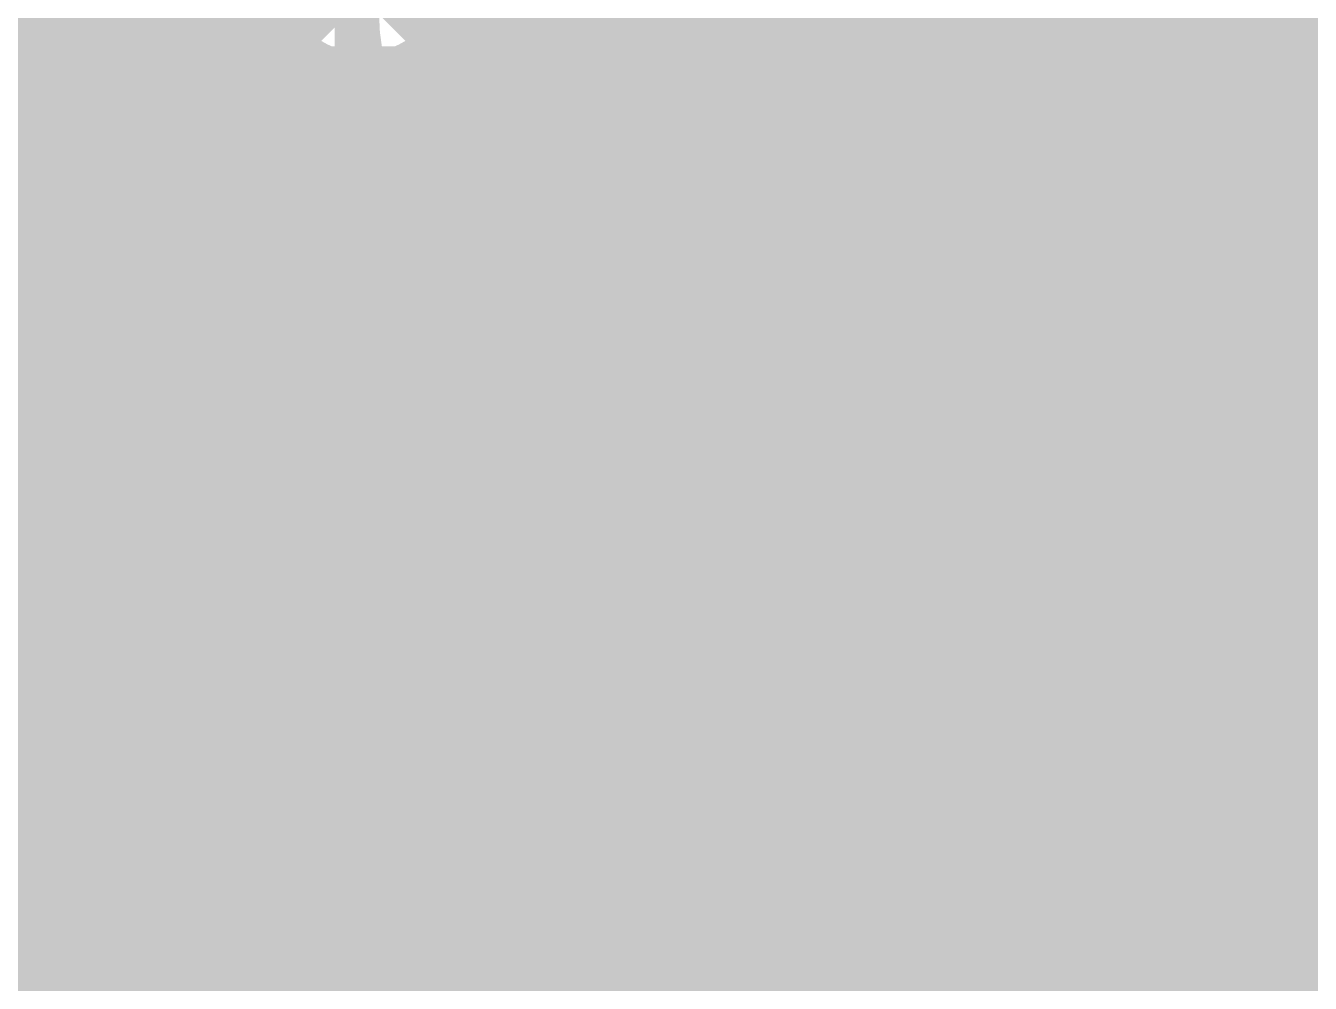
# Model space of a CAD drawing. Extents: x -1 to 119, y -42 to 51.
# Drawn here: x 54.81 to 63.7, y 34.41 to 41.04 of the extents above; entities that cross this region are included whole.
import ezdxf

# ---------------------------------------------------------------- set-up
doc = ezdxf.new("R2010")
doc.units = 0
doc.header["$MEASUREMENT"] = 0
doc.layers.get('0').update_dxf_attribs({"linetype": 'CONTINUOUS'})
for name, color, linetype in [('22-304-0_BOT', 7, 'CONTINUOUS'), ('22-304-0_DRD', 7, 'CONTINUOUS'), ('22-304-0_GND', 6, 'CONTINUOUS'), ('22-304-0_IN1', 4, 'CONTINUOUS'), ('22-304-0_SMB', 3, 'CONTINUOUS'), ('22-304-0_SMT', 5, 'CONTINUOUS'), ('22-304-0_SPT', 10, 'CONTINUOUS'), ('22-304-0_SST', 14, 'CONTINUOUS'), ('22-304-0_TOP', 9, 'CONTINUOUS'), ('THRUHOLE_TAP', 11, 'CONTINUOUS')]:
    doc.layers.add(name, color=color, linetype=linetype)

# ---------------------------------------------------------------- blocks, each defined once
blk = doc.blocks.new('ROUND_53')
at = {"const_width": 0.35052}
blk.add_lwpolyline([(-0.17526, 0, 1), (0.17526, 0, 1)], format="xyb", close=True, dxfattribs=at)
blk = doc.blocks.new('ROUND_60')
at = {"const_width": 0.35052}
blk.add_lwpolyline([(-0.17526, 0, 1), (0.17526, 0, 1)], format="xyb", close=True, dxfattribs=at)
blk = doc.blocks.new('ROUND_64')
at = {"const_width": 0.35052}
blk.add_lwpolyline([(-0.17526, 0, 1), (0.17526, 0, 1)], format="xyb", close=True, dxfattribs=at)
blk = doc.blocks.new('ROUND_81')
at = {"const_width": 0.0635}
blk.add_lwpolyline([(-0.03175, 0, 1), (0.03175, 0, 1)], format="xyb", close=True, dxfattribs=at)
blk = doc.blocks.new('RECTANGLE_4')
blk.add_solid([(0.8001, 1.6002), (0.8001, -1.6002), (-0.8001, 1.6002), (-0.8001, -1.6002)])
blk = doc.blocks.new('RECTANGLE_5')
blk.add_solid([(0.9017, 0.508), (0.9017, -0.508), (-0.9017, 0.508), (-0.9017, -0.508)])
blk = doc.blocks.new('RECTANGLE_38')
blk.add_solid([(0.22479, 0.82423), (0.22479, -0.82423), (-0.22479, 0.82423), (-0.22479, -0.82423)])
blk = doc.blocks.new('ROUND_87')
at = {"const_width": 0.10033}
blk.add_lwpolyline([(-0.050164, 0, 1), (0.050164, 0, 1)], format="xyb", close=True, dxfattribs=at)

msp = doc.modelspace()

# ---------------------------------------------------------------- linework, layer by layer
at = {"layer": '22-304-0_BOT', "const_width": 0.254}
for points in [[(54.737, 42.6212), (54.737, 28.8036)], [(54.9656, 42.6212), (54.9656, 29.0322)], [(55.1942, 42.6212), (55.1942, 29.2608)], [(55.4228, 42.6212), (55.4228, 29.4894)], [(55.6514, 42.6212), (55.6514, 29.6291)], [(55.88, 42.6212), (55.88, 29.6418)], [(56.1086, 42.6212), (56.1086, 29.6418)], [(56.3372, 42.6212), (56.3372, 29.73578)], [(57.9374, 42.6212), (57.9374, 39.79672)], [(58.166, 42.6212), (58.166, 40.06088)], [(58.3946, 42.6212), (58.3946, 40.15994)], [(58.6232, 42.6212), (58.6232, 40.17264)], [(58.8518, 42.6212), (58.8518, 40.10406)], [(59.0804, 42.6212), (59.0804, 39.91864)], [(59.309, 42.6212), (59.309, 36.35502)], [(59.5376, 42.6212), (59.5376, 36.26612)], [(59.7662, 42.6212), (59.7662, 36.03498)], [(59.9948, 42.6212), (59.9948, 36.18992)], [(60.2234, 42.6212), (60.2234, 36.32708)], [(60.452, 42.6212), (60.452, 36.36772)], [(60.6806, 42.6212), (60.6806, 36.32708)], [(60.9092, 42.6212), (60.9092, 36.18992)], [(61.1378, 42.6212), (61.1378, 36.03498)], [(61.3664, 42.6212), (61.3664, 40.73652)], [(61.595, 42.6212), (61.595, 40.88892)], [(61.8236, 42.6212), (61.8236, 40.93718)], [(62.0522, 42.6212), (62.0522, 40.9067)], [(62.2808, 42.6212), (62.2808, 40.78478)], [(62.5094, 42.6212), (62.5094, 40.83812)], [(62.738, 42.6212), (62.738, 40.92702)], [(62.9666, 42.6212), (62.9666, 40.92956)], [(63.1952, 42.6212), (63.1952, 40.85336)], [(63.4238, 42.6212), (63.4238, 40.64508)], [(63.6524, 42.6212), (63.6524, 18.4277)], [(56.58612, 41.021), (41.14292, 41.021)], [(56.5658, 41.05402), (56.5658, 29.8577)], [(89.7382, 41.021), (57.71388, 41.021)], [(57.7088, 41.01338), (57.7088, 20.7645)], [(56.84774, 40.7924), (40.99052, 40.7924)], [(56.7944, 40.82288), (56.7944, 29.88818)], [(61.42736, 40.7924), (57.44972, 40.7924)], [(57.4802, 40.80764), (57.4802, 20.83562)], [(62.44336, 40.7924), (62.27064, 40.7924)], [(89.7382, 40.7924), (63.28664, 40.7924)], [(57.023, 40.73398), (57.023, 29.83992)], [(57.2516, 40.7289), (57.2516, 29.68752)], [(61.24194, 40.5638), (1.016, 40.5638)], [(89.7382, 40.5638), (63.47206, 40.5638)], [(61.17336, 40.3352), (1.016, 40.3352)], [(89.7382, 40.3352), (63.54064, 40.3352)], [(58.24474, 40.1066), (54.27472, 40.1066)], [(61.18606, 40.1066), (58.84672, 40.1066)], [(89.7382, 40.1066), (63.52794, 40.1066)], [(57.98312, 39.878), (54.53888, 39.878)], [(61.28512, 39.878), (59.11088, 39.878)], [(63.4238, 39.87038), (63.4238, 39.12108)], [(89.7382, 39.878), (63.42888, 39.878)], [(61.3664, 39.77894), (61.3664, 36.26612)], [(62.2808, 39.73322), (62.2808, 39.08298)], [(57.88406, 39.6494), (54.63794, 39.6494)], [(61.54674, 39.6494), (59.20994, 39.6494)], [(61.595, 39.62908), (61.595, 36.35502)], [(62.0522, 39.60876), (62.0522, 36.28136)], [(62.56274, 39.6494), (62.14872, 39.6494)], [(62.5094, 39.67988), (62.5094, 39.31412)], [(89.6239, 39.6494), (63.16472, 39.6494)], [(63.1952, 39.66464), (63.1952, 39.32936)], [(61.8236, 39.57828), (61.8236, 36.35756)], [(62.738, 39.59098), (62.738, 39.40302)], [(62.9666, 39.5859), (62.9666, 39.40556)], [(57.87136, 39.4208), (54.65064, 39.4208)], [(89.51214, 39.4208), (59.22264, 39.4208)], [(57.93994, 39.1922), (54.58206, 39.1922)], [(57.9374, 39.19474), (57.9374, 38.14572)], [(62.36208, 39.1922), (59.15406, 39.1922)], [(89.49182, 39.1922), (63.36792, 39.1922)], [(59.0804, 39.07536), (59.0804, 38.26764)], [(58.12536, 38.9636), (54.39664, 38.9636)], [(58.166, 38.93312), (58.166, 38.40988)], [(58.8518, 38.88994), (58.8518, 38.45306)], [(62.22492, 38.9636), (58.96864, 38.9636)], [(89.55024, 38.9636), (63.50508, 38.9636)], [(58.3946, 38.83406), (58.3946, 38.50894)], [(58.6232, 38.82136), (58.6232, 38.52164)], [(62.18428, 38.735), (30.52572, 38.735)], [(89.71788, 38.735), (63.54572, 38.735)], [(58.38444, 38.5064), (30.48508, 38.5064)], [(62.22492, 38.5064), (58.70702, 38.5064)], [(100.66274, 38.5064), (63.50508, 38.5064)], [(62.2808, 38.38702), (62.2808, 37.55898)], [(58.02122, 38.2778), (30.34792, 38.2778)], [(62.36208, 38.2778), (59.07278, 38.2778)], [(103.93426, 38.2778), (63.36792, 38.2778)], [(63.4238, 38.34638), (63.4238, 37.59708)], [(62.5094, 38.15588), (62.5094, 37.79012)], [(63.1952, 38.14064), (63.1952, 37.80536)], [(57.89676, 38.0492), (1.016, 38.0492)], [(104.16286, 38.0492), (59.1947, 38.0492)], [(62.738, 38.06698), (62.738, 37.87902)], [(62.9666, 38.0619), (62.9666, 37.88156)], [(57.86628, 37.8206), (1.016, 37.8206)], [(62.56274, 37.8206), (59.22518, 37.8206)], [(104.39146, 37.8206), (63.16472, 37.8206)], [(57.91708, 37.592), (1.016, 37.592)], [(62.30112, 37.592), (59.17692, 37.592)], [(104.62006, 37.592), (63.42888, 37.592)], [(57.9374, 37.54374), (57.9374, 37.00272)], [(59.0804, 37.42436), (59.0804, 37.12464)], [(58.06694, 37.3634), (1.016, 37.3634)], [(62.20206, 37.3634), (59.02452, 37.3634)], [(104.84866, 37.3634), (63.52794, 37.3634)], [(58.02122, 37.1348), (1.016, 37.1348)], [(62.18936, 37.1348), (59.07278, 37.1348)], [(105.07726, 37.1348), (63.54064, 37.1348)], [(57.89676, 36.9062), (1.016, 36.9062)], [(62.25794, 36.9062), (59.1947, 36.9062)], [(62.2808, 36.86302), (62.2808, 36.07308)], [(105.30586, 36.9062), (63.47206, 36.9062)], [(63.4238, 36.82238), (63.4238, 36.07308)], [(57.86628, 36.6776), (1.016, 36.6776)], [(62.44336, 36.6776), (59.22518, 36.6776)], [(105.3973, 36.6776), (63.28664, 36.6776)], [(62.5094, 36.63188), (62.5094, 36.26612)], [(63.1952, 36.61664), (63.1952, 36.28136)], [(62.738, 36.54298), (62.738, 36.35502)], [(62.9666, 36.5379), (62.9666, 36.35756)], [(57.91708, 36.449), (1.016, 36.449)], [(57.9374, 36.40074), (57.9374, 20.574)], [(105.3973, 36.449), (59.17692, 36.449)], [(59.182, 36.36772), (59.13621, 36.36618)], [(58.06694, 36.2204), (1.016, 36.2204)], [(60.03036, 36.2204), (59.60364, 36.2204)], [(61.30036, 36.2204), (60.87364, 36.2204)], [(62.44336, 36.2204), (62.14364, 36.2204)], [(105.3973, 36.2204), (63.28664, 36.2204)], [(58.166, 36.13912), (58.166, 20.3454)], [(58.3946, 36.04006), (58.3946, 20.1168)], [(58.57494, 35.9918), (1.016, 35.9918)], [(58.547, 36.02228), (58.59279, 36.02382)], [(59.84494, 35.9918), (59.78906, 35.9918)], [(61.11494, 35.9918), (61.05906, 35.9918)], [(105.3973, 35.9918), (63.47206, 35.9918)], [(58.50636, 35.7632), (1.016, 35.7632)], [(105.3973, 35.7632), (63.54064, 35.7632)], [(58.51906, 35.5346), (1.016, 35.5346)], [(77.16774, 35.5346), (63.52794, 35.5346)], [(59.7662, 35.33902), (59.7662, 18.7452)], [(61.1378, 35.33902), (61.1378, 19.64436)], [(58.61812, 35.306), (1.016, 35.306)], [(58.6232, 35.29838), (58.6232, 19.8882)], [(59.88812, 35.306), (59.74588, 35.306)], [(61.15812, 35.306), (61.01588, 35.306)], [(62.2808, 35.29838), (62.2808, 18.4277)], [(63.4238, 35.29838), (63.4238, 18.4277)], [(76.90612, 35.306), (63.42888, 35.306)], [(59.9948, 35.18408), (59.9948, 18.5166)], [(60.9092, 35.18408), (60.9092, 19.43608)], [(58.87974, 35.0774), (1.016, 35.0774)], [(58.8518, 35.09264), (58.8518, 19.6596)], [(60.14974, 35.0774), (59.48172, 35.0774)], [(59.5376, 35.10788), (59.5376, 18.9738)], [(61.41974, 35.0774), (60.75172, 35.0774)], [(61.3664, 35.10788), (61.3664, 19.72056)], [(62.56274, 35.0774), (62.02172, 35.0774)], [(62.0522, 35.09264), (62.0522, 19.39798)], [(62.5094, 35.10788), (62.5094, 18.4277)], [(76.80706, 35.0774), (63.16472, 35.0774)], [(63.1952, 35.09264), (63.1952, 18.4277)], [(59.0804, 35.0139), (59.0804, 19.431)], [(59.309, 35.01898), (59.309, 19.2024)], [(60.2234, 35.04692), (60.2234, 18.4277)], [(60.452, 35.00628), (60.452, 18.4277)], [(60.6806, 35.04692), (60.6806, 18.4277)], [(61.595, 35.01898), (61.595, 19.71802)], [(61.8236, 35.0139), (61.8236, 19.62912)], [(62.738, 35.01898), (62.738, 18.4277)], [(62.9666, 35.0139), (62.9666, 18.4277)], [(76.79436, 34.8488), (1.016, 34.8488)], [(76.86294, 34.6202), (1.016, 34.6202)], [(77.04836, 34.3916), (1.016, 34.3916)]]:
    msp.add_lwpolyline(points, dxfattribs=at)
for points in [[(56.46928, 41.402, 0.4142136), (57.15, 40.72128)], [(57.15, 40.72128, 0.4142136), (57.83072, 41.402)], [(61.849, 40.93972, 0.4142136), (61.16828, 40.259)], [(62.357, 40.71112, 0.2140662), (61.849, 40.93906)], [(62.865, 40.93972, 0.2140671), (62.3565, 40.71156)], [(63.54572, 40.259, 0.4142136), (62.865, 40.93972)], [(61.16828, 40.259, 0.4142136), (61.849, 39.57828)], [(62.865, 39.57828, 0.4142136), (63.54572, 40.259)], [(58.547, 40.17772, 0.4142136), (57.86628, 39.497)], [(59.22772, 39.497, 0.4142136), (58.547, 40.17772)], [(61.849, 39.57828, 0.214066), (62.3575, 39.80644)], [(62.357, 39.80688, 0.2140662), (62.865, 39.57894)], [(57.86628, 39.497, 0.4142136), (58.547, 38.81628)], [(58.547, 38.81628, 0.4142136), (59.22772, 39.497)], [(62.865, 39.41572, 0.4142136), (62.18428, 38.735)], [(63.54572, 38.735, 0.4142136), (62.865, 39.41572)], [(62.18428, 38.735, 0.4142136), (62.865, 38.05428)], [(62.865, 38.05428, 0.4142136), (63.54572, 38.735)], [(58.547, 38.52672, 0.4142136), (57.86628, 37.846)], [(59.22772, 37.846, 0.4142136), (58.547, 38.52672)], [(57.86628, 37.846, 0.2548991), (58.17825, 37.2738)], [(58.9153, 37.2745, 0.254899), (59.22689, 37.846)], [(62.865, 37.89172, 0.4142136), (62.18428, 37.211)], [(63.54572, 37.211, 0.4142136), (62.865, 37.89172)], [(58.1787, 37.2745, 0.254899), (57.86711, 36.703)], [(59.22772, 36.703, 0.2548994), (58.91575, 37.27519)], [(62.18428, 37.211, 0.4142136), (62.865, 36.53028)], [(62.865, 36.53028, 0.4142136), (63.54572, 37.211)], [(57.86628, 36.703, 0.4142136), (58.547, 36.02228)], [(59.13628, 36.36518, 0.130874), (59.22624, 36.703)], [(59.817, 35.9283, 0.3114339), (59.182, 36.36518)], [(60.452, 36.36772, 0.3114344), (59.817, 35.9283)], [(61.087, 35.9283, 0.3114339), (60.452, 36.36518)], [(61.722, 36.36772, 0.3114344), (61.087, 35.9283)], [(62.2935, 36.0553, 0.254899), (61.722, 36.36689)], [(62.865, 36.36772, 0.2548998), (62.2928, 36.05575)], [(63.54572, 35.687, 0.4142136), (62.865, 36.36772)], [(58.59018, 36.02482, 0.1304027), (58.50055, 35.687)], [(58.50128, 35.687, 0.4142136), (59.182, 35.00628)], [(62.865, 35.00628, 0.4142136), (63.54572, 35.687)], [(59.182, 35.00628, 0.3104767), (59.817, 35.44316)], [(59.817, 35.44316, 0.3104759), (60.452, 35.00628)], [(60.452, 35.00628, 0.3104767), (61.087, 35.44316)], [(61.087, 35.44316, 0.3104759), (61.722, 35.00628)], [(61.722, 35.00628, 0.2548987), (62.29419, 35.31825)], [(62.2935, 35.3187, 0.254899), (62.865, 35.00711)]]:
    msp.add_lwpolyline(points, format="xyb", dxfattribs=at)
at = {"layer": '22-304-0_DRD', "const_width": 0.254}
for points in [[(56.515, 42.037), (56.515, 40.767)], [(57.785, 42.037), (56.515, 40.767)], [(57.785, 40.767), (56.515, 42.037)], [(57.785, 40.767), (57.785, 42.037)], [(61.214, 40.894), (61.214, 39.624)], [(62.484, 40.894), (61.214, 40.894)], [(62.484, 40.894), (61.214, 39.624)], [(62.484, 39.624), (61.214, 40.894)], [(62.23, 40.894), (62.23, 39.624)], [(63.5, 40.894), (62.23, 40.894)], [(63.5, 40.894), (62.23, 39.624)], [(63.5, 39.624), (62.23, 40.894)], [(62.484, 39.624), (62.484, 40.894)], [(63.5, 39.624), (63.5, 40.894)], [(56.515, 40.767), (57.785, 40.767)], [(57.912, 40.132), (57.912, 38.862)], [(59.182, 40.132), (57.912, 40.132)], [(59.182, 40.132), (57.912, 38.862)], [(59.182, 38.862), (57.912, 40.132)], [(59.182, 38.862), (59.182, 40.132)], [(61.214, 39.624), (62.484, 39.624)], [(62.23, 39.624), (63.5, 39.624)], [(62.23, 39.37), (62.23, 38.1)], [(63.5, 39.37), (62.23, 39.37)], [(63.5, 39.37), (62.23, 38.1)], [(63.5, 38.1), (62.23, 39.37)], [(63.5, 38.1), (63.5, 39.37)], [(57.912, 38.862), (59.182, 38.862)], [(57.912, 38.481), (57.912, 37.211)], [(59.182, 38.481), (57.912, 38.481)], [(59.182, 38.481), (57.912, 37.211)], [(59.182, 37.211), (57.912, 38.481)], [(59.182, 37.211), (59.182, 38.481)], [(62.23, 38.1), (63.5, 38.1)], [(62.23, 37.846), (62.23, 36.576)], [(63.5, 37.846), (62.23, 37.846)], [(63.5, 37.846), (62.23, 36.576)], [(63.5, 36.576), (62.23, 37.846)], [(63.5, 36.576), (63.5, 37.846)], [(57.912, 37.338), (57.912, 36.068)], [(59.182, 37.338), (57.912, 37.338)], [(59.182, 37.338), (57.912, 36.068)], [(59.182, 36.068), (57.912, 37.338)], [(59.182, 36.068), (59.182, 37.338)], [(57.912, 37.211), (59.182, 37.211)], [(62.23, 36.576), (63.5, 36.576)], [(54.991, 36.322), (54.991, 35.052)], [(56.261, 36.322), (54.991, 36.322)], [(56.261, 36.322), (54.991, 35.052)], [(56.261, 35.052), (54.991, 36.322)], [(56.261, 35.052), (56.261, 36.322)], [(58.547, 36.322), (58.547, 35.052)], [(59.817, 36.322), (58.547, 36.322)], [(59.817, 36.322), (58.547, 35.052)], [(59.817, 35.052), (58.547, 36.322)], [(59.817, 35.052), (59.817, 36.322)], [(59.817, 36.322), (59.817, 35.052)], [(61.087, 36.322), (59.817, 36.322)], [(61.087, 36.322), (59.817, 35.052)], [(61.087, 35.052), (59.817, 36.322)], [(61.087, 35.052), (61.087, 36.322)], [(61.087, 36.322), (61.087, 35.052)], [(62.357, 36.322), (61.087, 36.322)], [(62.357, 36.322), (61.087, 35.052)], [(62.357, 35.052), (61.087, 36.322)], [(62.23, 36.322), (62.23, 35.052)], [(63.5, 36.322), (62.23, 36.322)], [(63.5, 36.322), (62.23, 35.052)], [(63.5, 35.052), (62.23, 36.322)], [(62.357, 35.052), (62.357, 36.322)], [(63.5, 35.052), (63.5, 36.322)], [(57.912, 36.068), (59.182, 36.068)], [(54.991, 35.052), (56.261, 35.052)], [(58.547, 35.052), (59.817, 35.052)], [(59.817, 35.052), (61.087, 35.052)], [(61.087, 35.052), (62.357, 35.052)], [(62.23, 35.052), (63.5, 35.052)]]:
    msp.add_lwpolyline(points, dxfattribs=at)
at = {"layer": '22-304-0_IN1'}
for points, const_width in [([(57.8866, 42.1132), (57.8866, 24.80564)], 0.254), ([(58.1152, 42.1132), (58.1152, 24.99106)], 0.254), ([(58.3438, 42.1132), (58.3438, 25.05964)], 0.254), ([(58.5724, 42.1132), (58.5724, 25.04694)], 0.254), ([(58.801, 42.1132), (58.801, 24.94788)], 0.254), ([(59.0296, 42.1132), (59.0296, 24.68372)], 0.254), ([(59.2582, 42.1132), (59.2582, 23.368)], 0.254), ([(59.4868, 42.1132), (59.4868, 23.368)], 0.254), ([(59.7154, 42.1132), (59.7154, 23.368)], 0.254), ([(59.944, 42.1132), (59.944, 23.368)], 0.254), ([(60.1726, 42.1132), (60.1726, 23.368)], 0.254), ([(60.4012, 42.1132), (60.4012, 23.368)], 0.254), ([(60.6298, 42.1132), (60.6298, 23.368)], 0.254), ([(60.8584, 42.1132), (60.8584, 23.368)], 0.254), ([(61.087, 42.1132), (61.087, 23.368)], 0.254), ([(61.3156, 42.1132), (61.3156, 23.368)], 0.254), ([(61.5442, 42.1132), (61.5442, 23.368)], 0.254), ([(61.7728, 42.1132), (61.7728, 25.26792)], 0.254), ([(62.0014, 42.1132), (62.0014, 25.40508)], 0.254), ([(62.23, 42.1132), (62.23, 25.44572)], 0.254), ([(62.4586, 42.1132), (62.4586, 25.40508)], 0.254), ([(62.6872, 42.1132), (62.6872, 25.26792)], 0.254), ([(62.9158, 42.1132), (62.9158, 23.368)], 0.254), ([(63.1444, 42.1132), (63.1444, 23.368)], 0.254), ([(63.373, 42.1132), (63.373, 23.368)], 0.254), ([(63.5, 42.1132), (63.5, 23.368)], 0.254), ([(54.9148, 41.6052), (54.9148, 23.368)], 0.254), ([(55.1434, 41.6052), (55.1434, 36.16452)], 0.254), ([(55.372, 41.6052), (55.372, 36.31692)], 0.254), ([(55.6006, 41.6052), (55.6006, 36.36518)], 0.254), ([(55.8292, 41.6052), (55.8292, 36.3347)], 0.254), ([(56.0578, 41.6052), (56.0578, 36.21278)], 0.254), ([(56.2864, 41.6052), (56.2864, 35.84702)], 0.254), ([(56.515, 41.15816), (56.515, 29.83992)], 0.254), ([(56.62422, 40.9702), (41.12006, 40.9702)], 0.254), ([(57.658, 40.94988), (57.658, 25.47112)], 0.254), ([(63.5, 40.9702), (57.67578, 40.9702)], 0.254), ([(56.7436, 40.8559), (56.7436, 29.88818)], 0.254), ([(57.4294, 40.78224), (57.4294, 29.37002)], 0.254), ([(56.98744, 40.7416), (40.93464, 40.7416)], 0.254), ([(56.9722, 40.74414), (56.9722, 29.8577)], 0.254), ([(57.2008, 40.72382), (57.2008, 29.73578)], 0.254), ([(63.5, 40.7416), (57.31002, 40.7416)], 0.254), ([(63.5, 40.513), (30.226, 40.513)], 0.254), ([(63.5, 40.2844), (30.226, 40.2844)], 0.254), ([(63.5, 40.0558), (30.226, 40.0558)], 0.254), ([(63.5, 39.8272), (30.226, 39.8272)], 0.254), ([(63.5, 39.5986), (30.226, 39.5986)], 0.254), ([(58.547, 37.846), (58.547, 39.497), (53.975, 39.497), (49.784, 39.497), (42.418, 39.497)], 0.381), ([(58.547, 37.846), (58.547, 39.497), (53.975, 39.497)], 0.381), ([(58.547, 37.846), (58.547, 39.497)], 0.381), ([(63.5, 39.37), (30.226, 39.37)], 0.254), ([(63.5, 39.1414), (30.38856, 39.1414)], 0.254), ([(63.5, 38.9128), (30.50032, 38.9128)], 0.254), ([(63.5, 38.6842), (30.52318, 38.6842)], 0.254), ([(63.5, 38.4556), (30.46476, 38.4556)], 0.254), ([(63.5, 38.227), (30.29712, 38.227)], 0.254), ([(63.5, 37.9984), (40.4241, 37.9984)], 0.254), ([(58.547, 37.846), (58.547, 36.703)], 0.2032), ([(63.5, 37.7698), (40.78224, 37.7698)], 0.254), ([(63.5, 37.5412), (40.9067, 37.5412)], 0.254), ([(63.5, 37.3126), (40.93718, 37.3126)], 0.254), ([(63.5, 37.084), (40.88638, 37.084)], 0.254), ([(63.5, 36.8554), (40.73398, 36.8554)], 0.254), ([(58.547, 36.703), (58.547, 27.051), (57.4548, 25.9588), (49.9872, 25.9588)], 0.2032), ([(63.5, 36.6268), (30.226, 36.6268)], 0.254), ([(63.5, 36.3982), (30.226, 36.3982)], 0.254), ([(55.14594, 36.1696), (48.99152, 36.1696)], 0.254), ([(63.5, 36.1696), (56.10352, 36.1696)], 0.254), ([(54.99608, 35.941), (54.30012, 35.941)], 0.254), ([(63.5, 35.941), (56.25592, 35.941)], 0.254), ([(54.94528, 35.7124), (54.46776, 35.7124)], 0.254), ([(63.5, 35.7124), (56.30418, 35.7124)], 0.254), ([(56.2864, 35.52444), (56.2864, 29.68752)], 0.254), ([(54.97576, 35.4838), (54.52618, 35.4838)], 0.254), ([(63.5, 35.4838), (56.2737, 35.4838)], 0.254), ([(55.10022, 35.2552), (54.50332, 35.2552)], 0.254), ([(63.5, 35.2552), (56.15178, 35.2552)], 0.254), ([(55.1434, 35.20694), (55.1434, 23.368)], 0.254), ([(56.0578, 35.16122), (56.0578, 28.84932)], 0.254), ([(55.46344, 35.0266), (54.39156, 35.0266)], 0.254), ([(55.372, 35.05708), (55.372, 28.64612)], 0.254), ([(55.6006, 35.00628), (55.6006, 28.81376)], 0.254), ([(63.5, 35.0266), (55.78602, 35.0266)], 0.254), ([(55.8292, 35.03676), (55.8292, 28.87218)], 0.254), ([(63.5, 34.798), (54.41188, 34.798)], 0.254), ([(63.5, 34.5694), (54.51094, 34.5694)], 0.254), ([(63.5, 34.3408), (54.52364, 34.3408)], 0.254)]:
    msp.add_lwpolyline(points, dxfattribs=dict(at, const_width=const_width))
at = {"layer": '22-304-0_IN1', "const_width": 0.254}
for points in [[(56.46928, 41.402, 0.4142136), (57.15, 40.72128)], [(57.15, 40.72128, 0.4142136), (57.83072, 41.402)], [(55.626, 36.36772, 0.4142136), (54.94528, 35.687)], [(56.30672, 35.687, 0.4142136), (55.626, 36.36772)], [(54.94528, 35.687, 0.4142136), (55.626, 35.00628)], [(55.626, 35.00628, 0.4142136), (56.30672, 35.687)]]:
    msp.add_lwpolyline(points, format="xyb", dxfattribs=at)
at = {"layer": '22-304-0_SMB', "const_width": 0.254}
for points in [[(57.277, 38.481), (32.004, 38.481), (32.004, 37.592), (28.448, 37.592)], [(54.737, 38.481), (54.737, 30.48)], [(54.9656, 38.481), (54.9656, 30.48)], [(55.1942, 38.481), (55.1942, 30.48)], [(55.4228, 38.481), (55.4228, 30.48)], [(55.6514, 38.481), (55.6514, 30.48)], [(55.88, 38.481), (55.88, 30.48)], [(56.1086, 38.481), (56.1086, 30.48)], [(56.3372, 38.481), (56.3372, 30.48)], [(56.5658, 38.481), (56.5658, 30.48)], [(56.7944, 38.481), (56.7944, 30.48)], [(57.023, 38.481), (57.023, 30.48)], [(57.2516, 38.481), (57.2516, 30.48)], [(57.277, 38.481), (57.277, 34.163)], [(57.277, 38.2524), (32.004, 38.2524)], [(57.277, 38.0238), (32.004, 38.0238)], [(57.277, 37.7952), (32.004, 37.7952)], [(57.277, 37.5666), (2.286, 37.5666)], [(57.277, 37.338), (2.286, 37.338)], [(57.277, 37.1094), (2.286, 37.1094)], [(57.277, 36.8808), (2.286, 36.8808)], [(57.277, 36.6522), (2.286, 36.6522)], [(57.277, 36.4236), (2.286, 36.4236)], [(57.277, 36.195), (2.286, 36.195)], [(57.277, 35.9664), (2.286, 35.9664)], [(57.277, 35.7378), (2.286, 35.7378)], [(57.277, 35.5092), (2.286, 35.5092)], [(57.277, 35.2806), (2.286, 35.2806)], [(57.277, 35.052), (2.286, 35.052)], [(57.277, 34.8234), (2.286, 34.8234)], [(57.277, 34.5948), (2.286, 34.5948)], [(57.277, 34.3662), (2.286, 34.3662)]]:
    msp.add_lwpolyline(points, dxfattribs=at)
at = {"layer": '22-304-0_SST'}
for points, const_width in [([(52.578, 45.212), (55.372, 45.212), (55.372, 39.878), (52.578, 39.878), (52.578, 45.212)], 0.1524), ([(59.22772, 38.2778), (59.22772, 37.97808), (58.32602, 37.97808), (57.02808, 39.27602), (57.02808, 44.57192), (59.19724, 44.57192), (59.19724, 44.26204)], 0.1524), ([(61.45276, 38.26764), (61.45276, 37.97808), (62.32398, 37.97808), (63.62192, 39.27602), (63.62192, 44.57192), (61.4426, 44.57192), (61.4426, 44.23156)], 0.1524), ([(56.29402, 38.51402), (47.84598, 38.51402), (47.84598, 32.98952), (48.1711, 32.6644), (47.84598, 32.33928), (47.84598, 30.3911), (48.1711, 30.06598), (56.29402, 30.06598), (56.29402, 38.51402)], 0.20066), ([(59.03722, 37.6936), (59.03722, 37.24656)], 0.1524), ([(59.18454, 37.62248), (58.85688, 37.62248)], 0.1524), ([(58.90006, 37.65804), (58.90006, 37.28212)], 0.1524), ([(59.17438, 37.63264), (59.17438, 37.30498)], 0.1524), ([(59.24296, 37.48532), (58.79846, 37.48532)], 0.1524), ([(59.2074, 37.34816), (58.83402, 37.34816)], 0.1524), ([(60.1345, 36.068), (59.96432, 36.12896), (59.96432, 36.48456), (60.1345, 36.54298), (60.81268, 36.54298), (60.98032, 36.48456), (60.98032, 36.12896), (60.81268, 36.068)], 0.1524), ([(59.96432, 35.34918), (59.96432, 35.5854)], 0.1524), ([(59.96432, 35.46856), (60.98032, 35.46856), (60.81268, 35.5854)], 0.1524), ([(62.46876, 34.67862), (62.46876, 35.09518), (63.48476, 35.09518)], 0.1524), ([(60.1345, 34.98596), (59.96432, 34.925), (59.96432, 34.5694), (60.1345, 34.51098), (60.47232, 34.51098), (60.6425, 34.63036), (60.6425, 34.98596), (60.98032, 34.98596), (60.98032, 34.51098)], 0.1524)]:
    msp.add_lwpolyline(points, dxfattribs=dict(at, const_width=const_width))
at = {"layer": '22-304-0_SST', "const_width": 0.1524}
for points in [[(57.1754, 41.275, 0.4142136), (60.325, 38.1254)], [(60.325, 38.1254, 0.4142136), (63.4746, 41.275)], [(59.02198, 37.6936, 0.4142136), (58.79846, 37.47008)], [(59.2455, 37.47008, 0.4142136), (59.02198, 37.6936)], [(58.79846, 37.47008, 0.4142136), (59.02198, 37.24656)], [(59.02198, 37.24656, 0.4142136), (59.2455, 37.47008)]]:
    msp.add_lwpolyline(points, format="xyb", dxfattribs=at)
at = {"layer": '22-304-0_TOP'}
for points, const_width in [([(54.89448, 47.625), (54.864, 47.59452), (54.864, 47.498), (55.626, 46.736), (55.626, 40.005), (54.34584, 38.72484), (54.34584, 37.34054)], 0.381), ([(54.34584, 31.23946), (54.34584, 32.24784), (57.531, 35.433), (57.531, 39.751), (59.055, 41.275), (62.865, 41.275), (63.5, 41.91), (64.6938, 41.91), (64.77, 41.9862)], 0.381), ([(54.99354, 37.34054), (54.99354, 38.48354), (55.245, 38.735), (55.626, 38.735), (57.15, 40.259), (57.15, 41.402)], 0.2032), ([(58.547, 39.497), (59.26836, 38.77564), (60.325, 38.77564)], 0.381), ([(64.43218, 34.29), (64.43218, 36.40582), (61.976, 38.862), (60.41136, 38.862), (60.325, 38.77564)], 1.27), ([(55.626, 35.687), (55.64378, 35.70478), (55.64378, 37.34054)], 0.381)]:
    msp.add_lwpolyline(points, dxfattribs=dict(at, const_width=const_width))

# ---------------------------------------------------------------- block references
at = {"layer": '22-304-0_BOT'}
for name, p in [('ROUND_53', (61.849, 40.259)), ('ROUND_53', (62.865, 40.259)), ('ROUND_60', (58.547, 39.497)), ('ROUND_53', (62.865, 38.735)), ('ROUND_53', (58.547, 37.846)), ('ROUND_53', (62.865, 37.211)), ('ROUND_53', (58.547, 36.703)), ('ROUND_60', (55.626, 35.687)), ('ROUND_53', (59.182, 35.687)), ('ROUND_53', (60.452, 35.687)), ('ROUND_53', (61.722, 35.687)), ('ROUND_53', (62.865, 35.687))]:
    msp.add_blockref(name, p, dxfattribs=at)
at = {"layer": '22-304-0_GND'}
for name, p in [('ROUND_64', (61.849, 40.259)), ('ROUND_64', (62.865, 40.259)), ('ROUND_64', (58.547, 39.497)), ('ROUND_64', (62.865, 38.735)), ('ROUND_64', (58.547, 37.846)), ('ROUND_64', (62.865, 37.211)), ('ROUND_64', (58.547, 36.703)), ('ROUND_64', (59.182, 35.687)), ('ROUND_64', (60.452, 35.687)), ('ROUND_64', (61.722, 35.687)), ('ROUND_64', (62.865, 35.687)), ('ROUND_81', (55.626, 35.687))]:
    msp.add_blockref(name, p, dxfattribs=at)
at = {"layer": '22-304-0_IN1'}
for name, p in [('ROUND_53', (61.849, 40.259)), ('ROUND_53', (62.865, 40.259)), ('ROUND_60', (58.547, 39.497)), ('ROUND_53', (62.865, 38.735)), ('ROUND_53', (58.547, 37.846)), ('ROUND_53', (62.865, 37.211)), ('ROUND_53', (58.547, 36.703)), ('ROUND_60', (55.626, 35.687)), ('ROUND_53', (59.182, 35.687)), ('ROUND_53', (60.452, 35.687)), ('ROUND_53', (61.722, 35.687)), ('ROUND_53', (62.865, 35.687))]:
    msp.add_blockref(name, p, dxfattribs=at)
at = {"layer": '22-304-0_SMT'}
for name, p in [('RECTANGLE_5', (53.975, 40.8686)), ('RECTANGLE_4', (60.325, 38.77564)), ('RECTANGLE_38', (54.99354, 37.34054)), ('RECTANGLE_38', (55.64378, 37.34054))]:
    msp.add_blockref(name, p, dxfattribs=at)
at = {"layer": '22-304-0_SPT'}
for name, p in [('RECTANGLE_5', (53.975, 40.8686)), ('RECTANGLE_4', (60.325, 38.77564)), ('RECTANGLE_38', (54.99354, 37.34054)), ('RECTANGLE_38', (55.64378, 37.34054))]:
    msp.add_blockref(name, p, dxfattribs=at)
at = {"layer": '22-304-0_TOP'}
for name, p in [('RECTANGLE_5', (53.975, 40.8686)), ('ROUND_53', (61.849, 40.259)), ('ROUND_53', (62.865, 40.259)), ('RECTANGLE_4', (60.325, 38.77564)), ('ROUND_60', (58.547, 39.497)), ('ROUND_53', (62.865, 38.735)), ('RECTANGLE_38', (54.99354, 37.34054)), ('RECTANGLE_38', (55.64378, 37.34054)), ('ROUND_53', (58.547, 37.846)), ('ROUND_53', (62.865, 37.211)), ('ROUND_53', (58.547, 36.703)), ('ROUND_60', (55.626, 35.687)), ('ROUND_53', (59.182, 35.687)), ('ROUND_53', (60.452, 35.687)), ('ROUND_53', (61.722, 35.687)), ('ROUND_53', (62.865, 35.687))]:
    msp.add_blockref(name, p, dxfattribs=at)
at = {"layer": 'THRUHOLE_TAP'}
for p in [(61.849, 40.259), (62.865, 40.259), (58.547, 39.497), (62.865, 38.735), (58.547, 37.846), (62.865, 37.211), (58.547, 36.703), (55.626, 35.687), (59.182, 35.687), (60.452, 35.687), (61.722, 35.687), (62.865, 35.687)]:
    msp.add_blockref('ROUND_87', p, dxfattribs=at)

doc.saveas('drawing.dxf')
